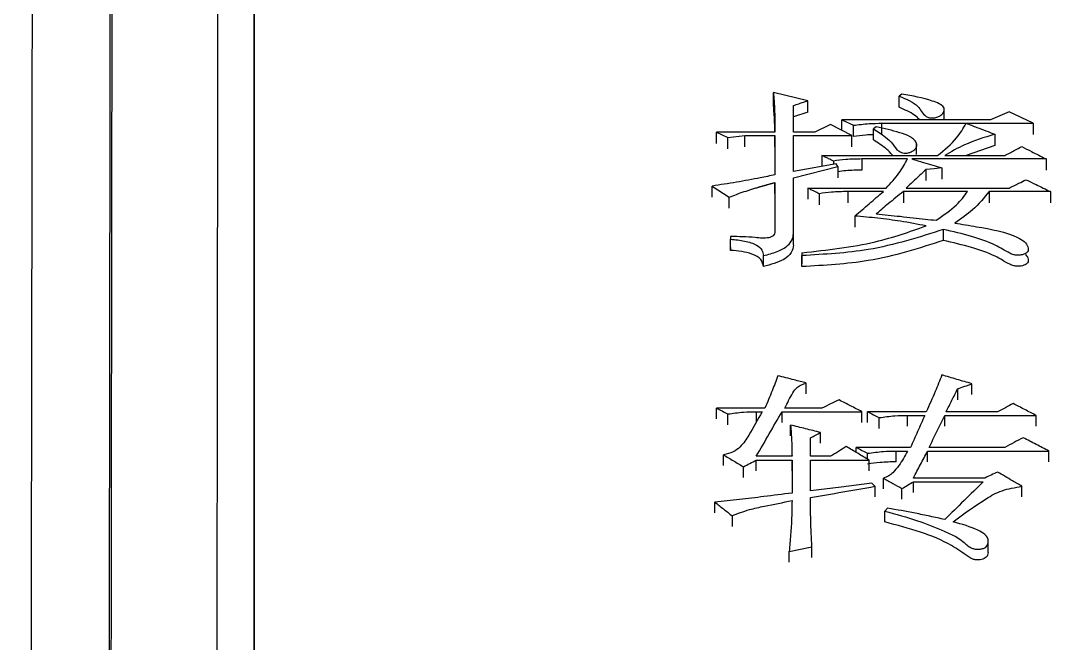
# Model space of a CAD drawing. Header units: millimetres. Extents: x 2085 to 4229, y 754 to 2271.
# Drawn here: x 2586.85 to 2594.65, y 2101.15 to 2105.87 of the extents above; entities that cross this region are included whole.
import ezdxf

# ---------------------------------------------------------------- set-up
doc = ezdxf.new("R2010")
doc.units = ezdxf.units.MM

msp = doc.modelspace()

# ---------------------------------------------------------------- linework, layer by layer
at = {"color": 7, "linetype": 'Continuous', "lineweight": 25}
for p, q in [((2592.8147, 2105.2636), (2592.555, 2105.3252)), ((2592.555, 2105.24), (2592.555, 2105.3252)), ((2593.5286, 2105.315), (2593.5069, 2105.2995)), ((2593.5069, 2105.2144), (2593.5069, 2105.2995)), ((2592.7065, 2105.0261), (2592.7065, 2105.2276)), ((2592.8147, 2105.1785), (2592.8147, 2105.2636)), ((2593.8497, 2105.1193), (2593.8497, 2105.2019)), ((2592.8147, 2105.1785), (2592.7065, 2105.1426)), ((2594.3399, 2105.1812), (2594.1993, 2105.1193)), ((2594.5238, 2105.0934), (2594.3399, 2105.1812)), ((2592.9877, 2105.0831), (2592.8687, 2105.0261)), ((2593.15, 2105.0001), (2592.9877, 2105.0831)), ((2593.0743, 2105.0388), (2593.0743, 2105.1193)), ((2593.0743, 2105.1193), (2593.1608, 2105.0779)), ((2594.1993, 2105.1193), (2593.0743, 2105.1193)), ((2593.1608, 2104.9931), (2593.1608, 2105.0779)), ((2593.3123, 2104.9672), (2593.3123, 2105.052)), ((2593.3772, 2105.0085), (2593.3772, 2105.0934)), ((2593.3772, 2105.0934), (2594.5238, 2105.0934)), ((2594.5238, 2105.0934), (2594.5238, 2105.0085)), ((2592.1224, 2105.0261), (2592.2089, 2104.9846)), ((2592.5659, 2105.0261), (2592.1224, 2105.0261)), ((2592.2089, 2104.9846), (2592.3387, 2105.0001)), ((2592.2089, 2104.8998), (2592.2089, 2104.9846)), ((2592.3387, 2105.0001), (2592.5659, 2105.0001)), ((2592.3387, 2104.9154), (2592.3387, 2105.0001)), ((2592.5659, 2105.0001), (2592.5659, 2104.7024)), ((2592.5659, 2104.9154), (2592.5659, 2105.0001)), ((2592.8687, 2105.0261), (2592.7065, 2105.0261)), ((2592.7065, 2105.0001), (2593.15, 2105.0001)), ((2592.7065, 2104.7287), (2592.7065, 2105.0001)), ((2593.15, 2104.9154), (2593.15, 2105.0001)), ((2594.2318, 2105.0105), (2594.2318, 2104.9257)), ((2593.639, 2104.856), (2593.639, 2104.9412)), ((2594.2317, 2104.9257), (2594.0141, 2104.8491)), ((2592.9228, 2104.8491), (2593.799, 2104.8491)), ((2592.9228, 2104.8491), (2592.9228, 2104.7671)), ((2593.5719, 2104.8229), (2593.2257, 2104.8229)), ((2593.2257, 2104.8229), (2593.2257, 2104.7384)), ((2594.6212, 2104.8229), (2593.6043, 2104.8229)), ((2593.8531, 2104.8491), (2594.3075, 2104.8491)), ((2594.6212, 2104.8229), (2594.6212, 2104.7384)), ((2593.031, 2104.7863), (2592.7065, 2104.7287)), ((2592.7065, 2104.6814), (2593.0418, 2104.7654)), ((2593.0094, 2104.8073), (2593.0094, 2104.7825)), ((2593.0418, 2104.7654), (2593.031, 2104.7863)), ((2593.0418, 2104.7654), (2593.0418, 2104.6809)), ((2593.7125, 2104.66), (2593.7125, 2104.7444)), ((2593.8315, 2104.7549), (2593.8315, 2104.6705)), ((2592.7065, 2104.2574), (2592.7065, 2104.6814)), ((2592.0899, 2104.6182), (2592.2197, 2104.5338)), ((2592.0899, 2104.534), (2592.0899, 2104.6182)), ((2592.5659, 2104.6445), (2592.5659, 2104.2841)), ((2592.5659, 2104.5603), (2592.5659, 2104.6445)), ((2592.8147, 2104.6024), (2593.4096, 2104.6024)), ((2592.8147, 2104.6024), (2592.8147, 2104.5182)), ((2593.388, 2104.576), (2593.1176, 2104.576)), ((2593.1176, 2104.576), (2593.1176, 2104.4918)), ((2594.0262, 2104.576), (2593.5394, 2104.576)), ((2593.5394, 2104.576), (2593.5394, 2104.4918)), ((2593.5611, 2104.6024), (2594.3399, 2104.6024)), ((2594.6536, 2104.576), (2594.1884, 2104.576)), ((2594.1884, 2104.576), (2594.1884, 2104.4918)), ((2594.6536, 2104.576), (2594.6536, 2104.4918)), ((2592.2197, 2104.4497), (2592.2197, 2104.5338)), ((2592.9012, 2104.5602), (2592.9012, 2104.476)), ((2593.1716, 2104.3906), (2593.1716, 2104.3067)), ((2593.8421, 2104.2895), (2593.8421, 2104.2056)), ((2592.2305, 2104.236), (2592.2305, 2104.2146)), ((2592.2305, 2104.236), (2592.2305, 2104.2146)), ((2592.2305, 2104.131), (2592.2305, 2104.2146)), ((2592.7065, 2104.1736), (2592.7065, 2104.2574)), ((2592.7714, 2104.1129), (2592.7714, 2104.0914)), ((2592.7714, 2104.1129), (2592.7714, 2104.0293)), ((2592.4793, 2104.0077), (2592.4793, 2104.0913)), ((2592.7714, 2104.0079), (2592.7714, 2104.0914)), ((2592.804, 2103.0441), (2592.804, 2103.1261)), ((2594.0587, 2103.0385), (2594.0587, 2103.1206)), ((2593.9505, 2103.0816), (2593.9505, 2102.9997)), ((2592.4902, 2102.9366), (2592.1224, 2102.9366)), ((2592.9229, 2102.9366), (2592.6416, 2102.9366)), ((2592.2089, 2102.8102), (2592.2089, 2102.8919)), ((2592.4252, 2102.9087), (2592.4252, 2102.827)), ((2592.4252, 2102.9087), (2592.4685, 2102.9087)), ((2592.62, 2102.9087), (2593.2257, 2102.9087)), ((2593.2257, 2102.8269), (2593.2257, 2102.9087)), ((2593.7125, 2102.9086), (2593.269, 2102.9087)), ((2593.3556, 2102.7822), (2593.3556, 2102.8639)), ((2593.5719, 2102.8807), (2593.7017, 2102.8807)), ((2593.5719, 2102.799), (2593.5719, 2102.8807)), ((2593.8531, 2102.8807), (2594.5455, 2102.8806)), ((2593.8531, 2102.799), (2593.8531, 2102.8807)), ((2594.2534, 2102.9086), (2593.864, 2102.9086)), ((2594.5455, 2102.799), (2594.5455, 2102.8806)), ((2592.6849, 2102.7262), (2592.6849, 2102.8078)), ((2592.8363, 2102.571), (2592.8363, 2102.7122)), ((2592.912, 2102.6701), (2592.912, 2102.7516)), ((2593.5935, 2102.6388), (2593.1825, 2102.6389)), ((2593.1825, 2102.6), (2593.1825, 2102.6389)), ((2594.3075, 2102.6388), (2593.7342, 2102.6388)), ((2592.1764, 2102.5012), (2592.1764, 2102.5824)), ((2592.6957, 2102.571), (2592.4253, 2102.571)), ((2592.9878, 2102.571), (2592.8363, 2102.571)), ((2593.269, 2102.5491), (2593.269, 2102.5937)), ((2593.4854, 2102.6106), (2593.5719, 2102.6106)), ((2593.4854, 2102.5293), (2593.4854, 2102.6106)), ((2593.7233, 2102.6106), (2594.6428, 2102.6106)), ((2593.7233, 2102.5293), (2593.7233, 2102.6106)), ((2594.6428, 2102.5293), (2594.6428, 2102.6106)), ((2592.3279, 2102.4106), (2592.3279, 2102.4917)), ((2592.4253, 2102.5427), (2592.6957, 2102.5427)), ((2592.4253, 2102.4616), (2592.4253, 2102.5427)), ((2592.6957, 2102.5427), (2592.6957, 2102.2926)), ((2592.6957, 2102.4616), (2592.6957, 2102.5427)), ((2592.8363, 2102.5427), (2593.2798, 2102.5427)), ((2592.8363, 2102.3097), (2592.8363, 2102.5427)), ((2593.2798, 2102.4616), (2593.2798, 2102.5427)), ((2593.3879, 2102.3252), (2593.388, 2102.4066)), ((2594.156, 2102.4065), (2593.6152, 2102.4065)), ((2593.3231, 2102.3439), (2593.3015, 2102.3667)), ((2593.3231, 2102.3439), (2593.3231, 2102.263)), ((2593.5286, 2102.246), (2593.5286, 2102.3268)), ((2593.6152, 2102.3781), (2594.1452, 2102.3781)), ((2594.4373, 2102.263), (2594.4374, 2102.3439)), ((2592.1116, 2102.1433), (2592.1116, 2102.224)), ((2593.4205, 2102.1782), (2593.3988, 2102.1553)), ((2592.2412, 2102.1211), (2592.2412, 2102.0405)), ((2594.1829, 2101.8437), (2594.1829, 2101.9245)), ((2592.6741, 2101.77), (2592.6741, 2101.8501)), ((2592.8471, 2101.8046), (2592.8471, 2101.8848))]:
    msp.add_line(p, q, dxfattribs=at)
at = {"color": 7, "linetype": 'Continuous', "lineweight": 25, "flags": 128}
for points in [[(2593.3339, 2105.0676), (2593.3231, 2105.0598), (2593.3123, 2105.052)], [(2592.1224, 2104.9413), (2592.1224, 2104.9625), (2592.1224, 2104.9837), (2592.1224, 2105.0261)], [(2593.8315, 2104.7549), (2593.772, 2104.7496), (2593.7125, 2104.7444)], [(2592.1224, 2102.8549), (2592.1224, 2102.8753), (2592.1224, 2102.896), (2592.1224, 2102.9366)], [(2592.62, 2102.827), (2592.62, 2102.8474), (2592.62, 2102.8681), (2592.62, 2102.9087)], [(2593.269, 2102.8269), (2593.269, 2102.8473), (2593.269, 2102.868), (2593.269, 2102.9087)], [(2593.3015, 2102.3667), (2593.0689, 2102.3382), (2592.8363, 2102.3097)], [(2593.6152, 2102.2971), (2593.6152, 2102.3173), (2593.6152, 2102.3378), (2593.6152, 2102.3781)], [(2593.3988, 2102.0747), (2593.3988, 2102.0945), (2593.3988, 2102.1148), (2593.3988, 2102.135), (2593.3988, 2102.1553)], [(2592.6741, 2101.8501), (2592.7606, 2101.8675), (2592.8471, 2101.8848)]]:
    msp.add_lwpolyline(points, dxfattribs=at)
at = {"color": 7, "linetype": 'Continuous', "lineweight": 25}
for points, knots in [([(2588.6191, 2115.6775), (2588.6191, 2115.5735), (2588.6192, 2115.0527), (2588.6192, 2113.6858), (2588.6193, 2111.5259), (2588.6193, 2108.9075), (2588.6194, 2106.445), (2588.6194, 2102.9372), (2588.6194, 2099.7942), (2588.6195, 2095.4791), (2588.6195, 2090.792), (2588.6196, 2085.6598), (2588.6196, 2080.2363), (2588.6197, 2075.6776), (2588.6197, 2069.7551), (2588.6198, 2064.8493), (2588.6199, 2058.1704), (2588.62, 2053.8776), (2588.62, 2050.8765)], [0, 0, 0, 0, 0.020124, 0.100733, 0.181328, 0.221587, 0.302184, 0.342442, 0.423039, 0.463298, 0.543894, 0.624491, 0.664749, 0.745346, 0.785604, 0.8662, 0.906458, 1, 1, 1, 1]), ([(2588.6196, 2084.5875), (2588.6196, 2085.7722), (2588.6195, 2088.0257), (2588.6195, 2092.066), (2588.6195, 2095.7736), (2588.6194, 2100.0082), (2588.6194, 2103.0822), (2588.6194, 2106.4944), (2588.6193, 2109.4718), (2588.6192, 2111.8152), (2588.6192, 2113.7557), (2588.6191, 2114.4894), (2588.6191, 2114.9862)], [0, 0, 0, 0, 0.072858, 0.13859, 0.270184, 0.335916, 0.467513, 0.533245, 0.664841, 0.796434, 0.862166, 1, 1, 1, 1]), ([(2586.9505, 2114.7295), (2586.9506, 2114.7578), (2586.9509, 2114.8462), (2586.9496, 2113.8599), (2586.9466, 2111.847), (2586.942, 2108.7843), (2586.9368, 2105.396), (2586.9317, 2102.0587), (2586.927, 2098.989), (2586.9215, 2095.3456), (2586.9149, 2091.0749), (2586.9077, 2086.4291), (2586.9, 2081.4823), (2586.8918, 2076.312), (2586.8828, 2070.6277), (2586.8729, 2064.4306), (2586.8622, 2057.7468), (2586.8546, 2053.0561), (2586.8508, 2050.662)], [0, 0, 0, 0, 0.039342, 0.122943, 0.206183, 0.289063, 0.371582, 0.416612, 0.465601, 0.518547, 0.575452, 0.636313, 0.690059, 0.746552, 0.805793, 0.867782, 0.932518, 1, 1, 1, 1]), ([(2587.4558, 2050.5265), (2587.4603, 2053.8258), (2587.4695, 2060.4242), (2587.4824, 2069.8543), (2587.4944, 2078.7349), (2587.5054, 2086.8926), (2587.5151, 2094.1929), (2587.5234, 2100.5107), (2587.5301, 2105.7328), (2587.5352, 2109.7893), (2587.5384, 2112.5373), (2587.5398, 2113.9834), (2587.5394, 2113.9601), (2587.5393, 2113.9514)], [0, 0, 0, 0, 0.094309, 0.188619, 0.282928, 0.377238, 0.471547, 0.565857, 0.660166, 0.754475, 0.848785, 0.943094, 1, 1, 1, 1]), ([(2587.4697, 2050.4778), (2587.473, 2052.8635), (2587.4795, 2057.5701), (2587.4888, 2064.3193), (2587.4975, 2070.6619), (2587.5055, 2076.557), (2587.5128, 2081.9877), (2587.5205, 2087.7206), (2587.5282, 2093.4893), (2587.5354, 2098.9696), (2587.5412, 2103.4367), (2587.5457, 2106.9598), (2587.5489, 2109.6218), (2587.5512, 2111.5247), (2587.5525, 2112.7434), (2587.5531, 2113.4604), (2587.5529, 2113.4913), (2587.5528, 2113.506)], [0, 0, 0, 0, 0.06854, 0.13522, 0.200041, 0.263001, 0.324101, 0.38334, 0.468684, 0.549845, 0.626823, 0.699617, 0.768227, 0.832652, 0.892892, 0.948946, 1, 1, 1, 1]), ([(2588.3509, 2112.7522), (2588.351, 2112.7642), (2588.3513, 2112.8765), (2588.351, 2112.5238), (2588.3506, 2111.9539), (2588.35, 2111.4072), (2588.3493, 2110.733), (2588.3483, 2109.9249), (2588.3472, 2108.985), (2588.3459, 2107.9134), (2588.3438, 2106.2039), (2588.3405, 2103.5177), (2588.3353, 2099.3679), (2588.3286, 2094.1516), (2588.3212, 2088.5447), (2588.3136, 2082.8675), (2588.3062, 2077.4004), (2588.298, 2071.3875), (2588.2889, 2064.8399), (2588.2792, 2057.7971), (2588.2724, 2052.8548), (2588.2689, 2050.3407)], [0, 0, 0, 0, 0.008365, 0.077995, 0.107986, 0.138061, 0.168221, 0.198465, 0.228793, 0.259205, 0.289702, 0.358895, 0.433683, 0.514064, 0.600037, 0.66048, 0.723411, 0.788828, 0.856732, 0.927123, 1, 1, 1, 1]), ([(2592.555, 2105.3252), (2592.5552, 2105.3233), (2592.5555, 2105.3195), (2592.556, 2105.3138), (2592.5564, 2105.3081), (2592.5568, 2105.3034), (2592.5572, 2105.2986), (2592.5575, 2105.2948), (2592.5578, 2105.2901), (2592.5582, 2105.2853), (2592.5586, 2105.2796), (2592.559, 2105.2749), (2592.5593, 2105.2701), (2592.5596, 2105.2663), (2592.5599, 2105.2615), (2592.5602, 2105.2577), (2592.5605, 2105.253), (2592.5608, 2105.2482), (2592.5612, 2105.2425), (2592.5615, 2105.2377), (2592.5618, 2105.233), (2592.562, 2105.2291), (2592.5623, 2105.2244), (2592.5625, 2105.2196), (2592.5628, 2105.2148), (2592.563, 2105.2101), (2592.5632, 2105.2053), (2592.5634, 2105.2005), (2592.5636, 2105.1957), (2592.5638, 2105.1919), (2592.5639, 2105.1872), (2592.5641, 2105.1824), (2592.5642, 2105.1776), (2592.5644, 2105.1728), (2592.5645, 2105.168), (2592.5647, 2105.1633), (2592.5648, 2105.1585), (2592.5649, 2105.1546), (2592.565, 2105.1499), (2592.5651, 2105.1451), (2592.5652, 2105.1403), (2592.5652, 2105.1355), (2592.5653, 2105.1307), (2592.5654, 2105.1259), (2592.5655, 2105.1211), (2592.5655, 2105.1164), (2592.5656, 2105.1116), (2592.5656, 2105.1068), (2592.5656, 2105.1029), (2592.5657, 2105.0981), (2592.5657, 2105.0933), (2592.5657, 2105.0886), (2592.5658, 2105.0838), (2592.5658, 2105.079), (2592.5658, 2105.0742), (2592.5658, 2105.0694), (2592.5658, 2105.0655), (2592.5658, 2105.0607), (2592.5658, 2105.0559), (2592.5659, 2105.0511), (2592.5659, 2105.0463), (2592.5659, 2105.0415), (2592.5659, 2105.0367), (2592.5659, 2105.0316), (2592.5659, 2105.0283), (2592.5659, 2105.0261)], [0, 0, 0, 0, 0.019168, 0.038335, 0.057502, 0.07667, 0.086254, 0.105421, 0.115005, 0.134172, 0.15334, 0.172507, 0.182091, 0.201259, 0.210842, 0.23001, 0.239594, 0.258761, 0.277929, 0.297096, 0.30668, 0.325847, 0.335431, 0.354599, 0.373766, 0.38335, 0.402517, 0.421685, 0.431268, 0.450436, 0.46002, 0.479187, 0.498355, 0.507938, 0.527106, 0.546273, 0.555857, 0.575025, 0.584608, 0.603776, 0.622943, 0.632527, 0.651695, 0.670862, 0.680446, 0.699613, 0.718781, 0.728365, 0.747532, 0.757116, 0.776283, 0.795451, 0.805034, 0.824202, 0.843369, 0.852953, 0.872121, 0.881704, 0.900872, 0.920039, 0.929623, 0.948791, 0.967958, 0.977542, 1, 1, 1, 1]), ([(2593.5069, 2105.2995), (2593.5628, 2105.2765), (2593.6616, 2105.2358), (2593.68, 2105.1636), (2593.7239, 2105.1393), (2593.7375, 2105.1348), (2593.7533, 2105.1332), (2593.7752, 2105.1346), (2593.8007, 2105.1408), (2593.8308, 2105.1569), (2593.8517, 2105.1823), (2593.85, 2105.216), (2593.8111, 2105.2432), (2593.708, 2105.2813), (2593.6081, 2105.3001), (2593.5286, 2105.315)], [0, 0, 0, 0, 0.207477, 0.366822, 0.383118, 0.39879, 0.41441, 0.430881, 0.46509, 0.497024, 0.558703, 0.619218, 0.681584, 0.746434, 1, 1, 1, 1]), ([(2592.5655, 2105.0261), (2592.5655, 2105.0285), (2592.5654, 2105.0617), (2592.563, 2105.1331), (2592.5579, 2105.2018), (2592.555, 2105.24)], [0, 0, 0, 0, 0.03409, 0.462178, 1, 1, 1, 1]), ([(2592.7065, 2105.2276), (2592.7206, 2105.2323), (2592.7456, 2105.2407), (2592.7817, 2105.2527), (2592.8037, 2105.26), (2592.8147, 2105.2636)], [0, 0, 0, 0, 0.39045, 0.695224, 1, 1, 1, 1]), ([(2593.665, 2105.1185), (2593.6522, 2105.1311), (2593.6136, 2105.1689), (2593.5496, 2105.1962), (2593.5069, 2105.2144)], [0, 0, 0, 0, 0.3323126, 1, 1, 1, 1]), ([(2593.1608, 2105.0779), (2593.2006, 2105.0831), (2593.2717, 2105.0923), (2593.3449, 2105.0931), (2593.3772, 2105.0934)], [0, 0, 0, 0, 0.558836, 1, 1, 1, 1]), ([(2593.3123, 2105.052), (2593.3442, 2105.0313), (2593.4002, 2104.9949), (2593.464, 2104.9373), (2593.4835, 2104.8914), (2593.5238, 2104.8727), (2593.5424, 2104.8679), (2593.5609, 2104.8669), (2593.5799, 2104.8698), (2593.6035, 2104.8783), (2593.6275, 2104.8936), (2593.6425, 2104.9162), (2593.6411, 2104.9413), (2593.6252, 2104.9677), (2593.5842, 2104.9976), (2593.4848, 2105.0329), (2593.3942, 2105.0537), (2593.3339, 2105.0676)], [0, 0, 0, 0, 0.148754, 0.260728, 0.372296, 0.394322, 0.416456, 0.432197, 0.447933, 0.473769, 0.515229, 0.556405, 0.603707, 0.651901, 0.70837, 0.805731, 1, 1, 1, 1]), ([(2593.799, 2104.8491), (2593.8512, 2104.8924), (2593.9437, 2104.9692), (2593.9935, 2105.0557), (2594.0152, 2105.0934)], [0, 0, 0, 0, 0.564258, 1, 1, 1, 1]), ([(2594.0153, 2105.0935), (2594.0426, 2105.083), (2594.0923, 2105.064), (2594.1644, 2105.0363), (2594.2093, 2105.0191), (2594.2317, 2105.0105)], [0, 0, 0, 0, 0.377948, 0.688974, 1, 1, 1, 1]), ([(2593.3077, 2105.006), (2593.29, 2105.0056), (2593.2401, 2105.0044), (2593.1919, 2104.9975), (2593.1608, 2104.993)], [0, 0, 0, 0, 0.356584, 1, 1, 1, 1]), ([(2593.4604, 2104.8491), (2593.4588, 2104.851), (2593.4447, 2104.8676), (2593.4024, 2104.9097), (2593.3476, 2104.9447), (2593.3123, 2104.9672)], [0, 0, 0, 0, 0.043567, 0.383967, 1, 1, 1, 1]), ([(2594.2317, 2105.0105), (2594.1523, 2104.9858), (2594.0109, 2104.942), (2593.9011, 2104.8774), (2593.8531, 2104.8491)], [0, 0, 0, 0, 0.562196, 1, 1, 1, 1]), ([(2594.3075, 2104.8491), (2594.3195, 2104.8553), (2594.3435, 2104.8679), (2594.3868, 2104.8905), (2594.418, 2104.9068), (2594.4373, 2104.9169)], [0, 0, 0, 0, 0.277776, 0.555554, 1, 1, 1, 1]), ([(2594.4373, 2104.9169), (2594.4616, 2104.9045), (2594.5044, 2104.8826), (2594.5657, 2104.8513), (2594.6027, 2104.8324), (2594.6212, 2104.8229)], [0, 0, 0, 0, 0.396526, 0.698263, 1, 1, 1, 1]), ([(2593.0094, 2104.8073), (2592.997, 2104.8132), (2592.9764, 2104.8232), (2592.9476, 2104.8371), (2592.9311, 2104.8451), (2592.9228, 2104.8491)], [0, 0, 0, 0, 0.428361, 0.714181, 1, 1, 1, 1]), ([(2593.2257, 2104.8229), (2593.1846, 2104.8223), (2593.1114, 2104.8212), (2593.0405, 2104.8115), (2593.0094, 2104.8073)], [0, 0, 0, 0, 0.5610721, 1, 1, 1, 1]), ([(2593.4096, 2104.6024), (2593.4266, 2104.6209), (2593.4605, 2104.6578), (2593.5198, 2104.7305), (2593.5514, 2104.7865), (2593.5719, 2104.8229)], [0, 0, 0, 0, 0.2594794, 0.5190273, 1, 1, 1, 1]), ([(2593.6043, 2104.8229), (2593.6337, 2104.8141), (2593.6862, 2104.7984), (2593.762, 2104.7757), (2593.8083, 2104.7618), (2593.8315, 2104.7549)], [0, 0, 0, 0, 0.387874, 0.693937, 1, 1, 1, 1]), ([(2593.2257, 2104.7384), (2593.1846, 2104.7379), (2593.1224, 2104.7372), (2593.0622, 2104.7293), (2593.0418, 2104.7266)], [0, 0, 0, 0, 0.66153, 1, 1, 1, 1]), ([(2593.7125, 2104.7444), (2593.6958, 2104.7287), (2593.6622, 2104.6973), (2593.6117, 2104.6499), (2593.5779, 2104.6182), (2593.5611, 2104.6024)], [0, 0, 0, 0, 0.331513, 0.665756, 1, 1, 1, 1]), ([(2592.5659, 2104.7024), (2592.5292, 2104.695), (2592.4326, 2104.6756), (2592.275, 2104.6457), (2592.1516, 2104.6274), (2592.0899, 2104.6182)], [0, 0, 0, 0, 0.234581, 0.616855, 1, 1, 1, 1]), ([(2594.3399, 2104.6024), (2594.3524, 2104.6084), (2594.3773, 2104.6206), (2594.4206, 2104.6417), (2594.4514, 2104.6567), (2594.4697, 2104.6656)], [0, 0, 0, 0, 0.2884326, 0.5768652, 1, 1, 1, 1]), ([(2594.4697, 2104.6656), (2594.4947, 2104.6534), (2594.5378, 2104.6324), (2594.5991, 2104.6026), (2594.6354, 2104.5848), (2594.6536, 2104.576)], [0, 0, 0, 0, 0.407195, 0.703597, 1, 1, 1, 1]), ([(2592.2197, 2104.5338), (2592.257, 2104.5481), (2592.3128, 2104.5697), (2592.3821, 2104.5914), (2592.4169, 2104.602), (2592.4331, 2104.6068), (2592.4419, 2104.6094), (2592.4469, 2104.6108), (2592.4532, 2104.6127), (2592.4582, 2104.6141), (2592.4645, 2104.6159), (2592.4696, 2104.6174), (2592.4746, 2104.6188), (2592.4796, 2104.6203), (2592.4847, 2104.6217), (2592.491, 2104.6235), (2592.4961, 2104.625), (2592.5024, 2104.6268), (2592.5074, 2104.6282), (2592.5138, 2104.63), (2592.5188, 2104.6314), (2592.5252, 2104.6332), (2592.5302, 2104.6346), (2592.5366, 2104.6364), (2592.5416, 2104.6378), (2592.548, 2104.6395), (2592.553, 2104.641), (2592.5594, 2104.6427), (2592.5633, 2104.6438), (2592.5659, 2104.6445)], [0, 0, 0, 0, 0.340494, 0.510588, 0.595628, 0.638147, 0.648777, 0.670037, 0.680666, 0.701926, 0.712556, 0.733815, 0.744445, 0.755075, 0.776334, 0.786964, 0.808224, 0.818854, 0.840113, 0.850743, 0.872003, 0.882632, 0.903892, 0.914522, 0.935781, 0.946411, 0.967671, 0.9783, 1, 1, 1, 1]), ([(2592.9012, 2104.5602), (2592.8889, 2104.5662), (2592.8682, 2104.5763), (2592.8394, 2104.5903), (2592.8229, 2104.5984), (2592.8147, 2104.6024)], [0, 0, 0, 0, 0.428361, 0.714181, 1, 1, 1, 1]), ([(2593.1176, 2104.576), (2593.0765, 2104.5754), (2593.0032, 2104.5742), (2592.9323, 2104.5645), (2592.9012, 2104.5602)], [0, 0, 0, 0, 0.561072, 1, 1, 1, 1]), ([(2593.1716, 2104.3906), (2593.208, 2104.4218), (2593.2622, 2104.4684), (2593.3343, 2104.5301), (2593.3701, 2104.5607), (2593.388, 2104.576)], [0, 0, 0, 0, 0.503826, 0.751913, 1, 1, 1, 1]), ([(2593.5394, 2104.576), (2593.5202, 2104.5608), (2593.4817, 2104.5303), (2593.4126, 2104.4741), (2593.3641, 2104.4325), (2593.3339, 2104.4065)], [0, 0, 0, 0, 0.273449, 0.546904, 1, 1, 1, 1]), ([(2593.7883, 2104.3587), (2593.8435, 2104.3963), (2593.9416, 2104.4632), (2594.0005, 2104.5417), (2594.0262, 2104.576)], [0, 0, 0, 0, 0.563785, 1, 1, 1, 1]), ([(2594.1884, 2104.576), (2594.1508, 2104.5284), (2594.0833, 2104.4429), (2593.9763, 2104.3698), (2593.9288, 2104.3374)], [0, 0, 0, 0, 0.556253, 1, 1, 1, 1]), ([(2593.7124, 2104.3161), (2593.6477, 2104.3285), (2593.5275, 2104.3515), (2593.3462, 2104.3753), (2593.2299, 2104.3855), (2593.1716, 2104.3906)], [0, 0, 0, 0, 0.368096, 0.683267, 1, 1, 1, 1]), ([(2593.3339, 2104.4065), (2593.3943, 2104.4008), (2593.488, 2104.3918), (2593.6114, 2104.3783), (2593.7025, 2104.3682), (2593.7604, 2104.3618), (2593.7883, 2104.3587)], [0, 0, 0, 0, 0.397437, 0.617017, 0.815711, 1, 1, 1, 1]), ([(2592.5659, 2104.2841), (2592.5655, 2104.2716), (2592.5651, 2104.2542), (2592.5459, 2104.2336), (2592.4976, 2104.2188), (2592.3873, 2104.2325), (2592.2919, 2104.2347), (2592.2305, 2104.236)], [0, 0, 0, 0, 0.1639717, 0.2288935, 0.2960625, 0.5477733, 1, 1, 1, 1]), ([(2592.7714, 2104.1129), (2592.9618, 2104.1338), (2593.2989, 2104.1707), (2593.587, 2104.272), (2593.7124, 2104.3161)], [0, 0, 0, 0, 0.564773, 1, 1, 1, 1]), ([(2593.8422, 2104.2895), (2593.6577, 2104.2299), (2593.3251, 2104.1223), (2592.942, 2104.1009), (2592.7714, 2104.0914)], [0, 0, 0, 0, 0.554855, 1, 1, 1, 1]), ([(2593.9288, 2104.3374), (2593.9834, 2104.3285), (2594.1482, 2104.3018), (2594.3435, 2104.2656), (2594.4599, 2104.1985), (2594.4826, 2104.1645), (2594.4878, 2104.1378), (2594.4829, 2104.1209), (2594.4709, 2104.109), (2594.4533, 2104.1007), (2594.4304, 2104.095), (2594.4034, 2104.0931), (2594.3729, 2104.0973), (2594.3149, 2104.1229), (2594.2277, 2104.1806), (2594.0531, 2104.2408), (2593.9145, 2104.2728), (2593.8422, 2104.2895)], [0, 0, 0, 0, 0.113866, 0.34337, 0.39359, 0.444116, 0.471653, 0.490478, 0.50521, 0.519932, 0.535866, 0.554481, 0.573032, 0.596509, 0.70042, 0.843829, 1, 1, 1, 1]), ([(2592.2305, 2104.2146), (2592.2665, 2104.2115), (2592.3374, 2104.2052), (2592.4257, 2104.1775), (2592.4736, 2104.1347), (2592.4774, 2104.1057), (2592.4793, 2104.0913)], [0, 0, 0, 0, 0.2926241, 0.5766901, 0.7904269, 1, 1, 1, 1]), ([(2592.4793, 2104.0913), (2592.5155, 2104.1002), (2592.5865, 2104.1177), (2592.662, 2104.1611), (2592.7016, 2104.21), (2592.7049, 2104.2416), (2592.7065, 2104.2574)], [0, 0, 0, 0, 0.291064, 0.572494, 0.787521, 1, 1, 1, 1]), ([(2593.8422, 2104.2057), (2593.6577, 2104.1461), (2593.3251, 2104.0387), (2592.942, 2104.0173), (2592.7714, 2104.0078)], [0, 0, 0, 0, 0.554801, 1, 1, 1, 1]), ([(2594.4658, 2104.0984), (2594.4724, 2104.0906), (2594.4847, 2104.0758), (2594.4876, 2104.0541), (2594.4829, 2104.0373), (2594.4709, 2104.0254), (2594.4533, 2104.0171), (2594.4305, 2104.0114), (2594.4035, 2104.0095), (2594.373, 2104.0137), (2594.3149, 2104.0393), (2594.2278, 2104.0969), (2594.0532, 2104.157), (2593.9145, 2104.1889), (2593.8422, 2104.2056)], [0, 0, 0, 0, 0.052966, 0.099864, 0.131895, 0.156969, 0.182027, 0.209154, 0.240887, 0.272554, 0.312547, 0.48946, 0.733777, 1, 1, 1, 1]), ([(2592.2305, 2104.1522), (2592.2305, 2104.1483), (2592.2305, 2104.1411), (2592.2305, 2104.134), (2592.2305, 2104.1309)], [0, 0, 0, 0, 0.56, 1, 1, 1, 1]), ([(2592.4793, 2104.0077), (2592.4762, 2104.0261), (2592.4698, 2104.0636), (2592.3787, 2104.1167), (2592.2874, 2104.1254), (2592.2305, 2104.1309)], [0, 0, 0, 0, 0.267361, 0.543633, 1, 1, 1, 1]), ([(2592.7065, 2104.1736), (2592.7037, 2104.1536), (2592.698, 2104.1131), (2592.6251, 2104.047), (2592.5352, 2104.0228), (2592.4793, 2104.0077)], [0, 0, 0, 0, 0.270977, 0.547553, 1, 1, 1, 1]), ([(2592.5875, 2103.1817), (2592.5741, 2103.1436), (2592.5529, 2103.0836), (2592.5187, 2103.0021), (2592.4997, 2102.9584), (2592.4902, 2102.9366)], [0, 0, 0, 0, 0.465077, 0.732516, 1, 1, 1, 1]), ([(2592.8039, 2103.1261), (2592.7732, 2103.134), (2592.7218, 2103.1472), (2592.6497, 2103.1657), (2592.6082, 2103.1763), (2592.5875, 2103.1817)], [0, 0, 0, 0, 0.425233, 0.712616, 1, 1, 1, 1]), ([(2593.8315, 2103.1872), (2593.8152, 2103.1451), (2593.789, 2103.0776), (2593.7476, 2102.9849), (2593.7242, 2102.9341), (2593.7125, 2102.9086)], [0, 0, 0, 0, 0.452168, 0.726066, 1, 1, 1, 1]), ([(2594.0587, 2103.1206), (2594.0208, 2103.1317), (2593.9451, 2103.1539), (2593.8694, 2103.1761), (2593.8315, 2103.1872)], [0, 0, 0, 0, 0.499999, 1, 1, 1, 1]), ([(2592.6416, 2102.9366), (2592.6604, 2102.9749), (2592.6865, 2103.0284), (2592.7315, 2103.0984), (2592.7796, 2103.1168), (2592.8039, 2103.1261)], [0, 0, 0, 0, 0.554938, 0.774738, 1, 1, 1, 1]), ([(2593.9505, 2103.0816), (2593.9685, 2103.0881), (2594.0046, 2103.1011), (2594.0406, 2103.1141), (2594.0587, 2103.1206)], [0, 0, 0, 0, 0.499998, 1, 1, 1, 1]), ([(2593.864, 2102.9086), (2593.8784, 2102.9375), (2593.9072, 2102.9953), (2593.9361, 2103.0529), (2593.9505, 2103.0816)], [0, 0, 0, 0, 0.499999, 1, 1, 1, 1]), ([(2592.1224, 2102.9366), (2592.1368, 2102.9292), (2592.1656, 2102.9143), (2592.1945, 2102.8993), (2592.2089, 2102.8919)], [0, 0, 0, 0, 0.5, 1, 1, 1, 1]), ([(2593.0527, 2102.9981), (2593.031, 2102.9878), (2592.9878, 2102.9674), (2592.9445, 2102.9469), (2592.9229, 2102.9366)], [0, 0, 0, 0, 0.499998, 1, 1, 1, 1]), ([(2593.2257, 2102.9087), (2593.1969, 2102.9236), (2593.1392, 2102.9534), (2593.0815, 2102.9832), (2593.0527, 2102.9981)], [0, 0, 0, 0, 0.5, 1, 1, 1, 1]), ([(2594.3724, 2102.9701), (2594.3525, 2102.9599), (2594.3129, 2102.9394), (2594.2732, 2102.9189), (2594.2534, 2102.9086)], [0, 0, 0, 0, 0.499999, 1, 1, 1, 1]), ([(2594.5455, 2102.8806), (2594.5166, 2102.8956), (2594.4589, 2102.9254), (2594.4012, 2102.9552), (2594.3724, 2102.9701)], [0, 0, 0, 0, 0.5, 1, 1, 1, 1]), ([(2592.4685, 2102.9087), (2592.4366, 2102.8492), (2592.3879, 2102.7586), (2592.3198, 2102.6554), (2592.254, 2102.601), (2592.2025, 2102.5886), (2592.1765, 2102.5824)], [0, 0, 0, 0, 0.493619, 0.752072, 0.87418, 1, 1, 1, 1]), ([(2592.2089, 2102.8919), (2592.2487, 2102.8974), (2592.3198, 2102.9074), (2592.393, 2102.9083), (2592.4252, 2102.9087)], [0, 0, 0, 0, 0.558835, 1, 1, 1, 1]), ([(2592.4253, 2102.571), (2592.4577, 2102.6275), (2592.5226, 2102.7405), (2592.5875, 2102.8526), (2592.62, 2102.9087)], [0, 0, 0, 0, 0.5, 1, 1, 1, 1]), ([(2593.269, 2102.9087), (2593.2834, 2102.9012), (2593.3123, 2102.8863), (2593.3411, 2102.8713), (2593.3556, 2102.8639)], [0, 0, 0, 0, 0.5, 1, 1, 1, 1]), ([(2593.3556, 2102.8639), (2593.3953, 2102.8694), (2593.4665, 2102.8794), (2593.5396, 2102.8803), (2593.5719, 2102.8807)], [0, 0, 0, 0, 0.558835, 1, 1, 1, 1]), ([(2593.7017, 2102.8807), (2593.6837, 2102.8405), (2593.6476, 2102.7601), (2593.6116, 2102.6793), (2593.5935, 2102.6388)], [0, 0, 0, 0, 0.5, 1, 1, 1, 1]), ([(2593.7342, 2102.6388), (2593.754, 2102.6793), (2593.7937, 2102.7601), (2593.8333, 2102.8405), (2593.8531, 2102.8807)], [0, 0, 0, 0, 0.5, 1, 1, 1, 1]), ([(2592.6849, 2102.8078), (2592.6865, 2102.7877), (2592.6896, 2102.7477), (2592.6941, 2102.6689), (2592.695, 2102.6099), (2592.6957, 2102.571)], [0, 0, 0, 0, 0.254777, 0.50956, 1, 1, 1, 1]), ([(2592.912, 2102.7516), (2592.8742, 2102.7609), (2592.7985, 2102.7797), (2592.7227, 2102.7984), (2592.6849, 2102.8078)], [0, 0, 0, 0, 0.499999, 1, 1, 1, 1]), ([(2592.8363, 2102.7122), (2592.8489, 2102.7187), (2592.8742, 2102.7319), (2592.8994, 2102.745), (2592.912, 2102.7516)], [0, 0, 0, 0, 0.500001, 1, 1, 1, 1]), ([(2594.4481, 2102.7121), (2594.4247, 2102.6999), (2594.3778, 2102.6755), (2594.3309, 2102.6511), (2594.3075, 2102.6388)], [0, 0, 0, 0, 0.499999, 1, 1, 1, 1]), ([(2594.6428, 2102.6106), (2594.6104, 2102.6275), (2594.5455, 2102.6614), (2594.4806, 2102.6952), (2594.4481, 2102.7121)], [0, 0, 0, 0, 0.5, 1, 1, 1, 1]), ([(2593.1068, 2102.6445), (2593.0869, 2102.6323), (2593.0473, 2102.6078), (2593.0076, 2102.5833), (2592.9878, 2102.571)], [0, 0, 0, 0, 0.499998, 1, 1, 1, 1]), ([(2593.2798, 2102.5427), (2593.251, 2102.5597), (2593.1933, 2102.5937), (2593.1356, 2102.6276), (2593.1068, 2102.6445)], [0, 0, 0, 0, 0.5, 1, 1, 1, 1]), ([(2593.1825, 2102.6389), (2593.1969, 2102.6313), (2593.2257, 2102.6163), (2593.2546, 2102.6012), (2593.269, 2102.5937)], [0, 0, 0, 0, 0.4999996, 1, 1, 1, 1]), ([(2592.1764, 2102.5824), (2592.2017, 2102.5673), (2592.2522, 2102.5371), (2592.3027, 2102.5069), (2592.3279, 2102.4917)], [0, 0, 0, 0, 0.4999996, 1, 1, 1, 1]), ([(2593.269, 2102.5937), (2593.3088, 2102.5993), (2593.3799, 2102.6093), (2593.4531, 2102.6102), (2593.4854, 2102.6106)], [0, 0, 0, 0, 0.558835, 1, 1, 1, 1]), ([(2593.5719, 2102.6106), (2593.5517, 2102.5736), (2593.5209, 2102.5172), (2593.469, 2102.4558), (2593.4323, 2102.4212), (2593.4029, 2102.4115), (2593.388, 2102.4066)], [0, 0, 0, 0, 0.494008, 0.754052, 0.875824, 1, 1, 1, 1]), ([(2593.6152, 2102.4065), (2593.6332, 2102.4406), (2593.6693, 2102.5088), (2593.7053, 2102.5767), (2593.7233, 2102.6106)], [0, 0, 0, 0, 0.5000003, 1, 1, 1, 1]), ([(2592.3279, 2102.4917), (2592.3441, 2102.5002), (2592.3766, 2102.5173), (2592.409, 2102.5342), (2592.4253, 2102.5427)], [0, 0, 0, 0, 0.500002, 1, 1, 1, 1]), ([(2593.4854, 2102.5289), (2593.4443, 2102.5283), (2593.371, 2102.5271), (2593.3001, 2102.5166), (2593.269, 2102.512)], [0, 0, 0, 0, 0.5610853, 1, 1, 1, 1]), ([(2593.388, 2102.4066), (2593.4, 2102.3997), (2593.4241, 2102.3861), (2593.471, 2102.3595), (2593.5059, 2102.3397), (2593.5286, 2102.3268)], [0, 0, 0, 0, 0.257094, 0.514188, 1, 1, 1, 1]), ([(2594.2534, 2102.452), (2594.2372, 2102.4444), (2594.2047, 2102.4293), (2594.1723, 2102.4141), (2594.156, 2102.4065)], [0, 0, 0, 0, 0.499999, 1, 1, 1, 1]), ([(2594.4373, 2102.3439), (2594.4136, 2102.3578), (2594.3712, 2102.3828), (2594.3099, 2102.4188), (2594.2722, 2102.4409), (2594.2534, 2102.452)], [0, 0, 0, 0, 0.386049, 0.693024, 1, 1, 1, 1]), ([(2592.8363, 2102.2583), (2592.9175, 2102.2726), (2593.0797, 2102.3012), (2593.242, 2102.3297), (2593.3231, 2102.3439)], [0, 0, 0, 0, 0.5, 1, 1, 1, 1]), ([(2593.5286, 2102.3268), (2593.5431, 2102.3354), (2593.5719, 2102.3525), (2593.6007, 2102.3695), (2593.6152, 2102.3781)], [0, 0, 0, 0, 0.500001, 1, 1, 1, 1]), ([(2594.1452, 2102.3781), (2594.0965, 2102.3306), (2593.9992, 2102.2356), (2593.9018, 2102.14), (2593.8532, 2102.0922)], [0, 0, 0, 0, 0.5, 1, 1, 1, 1]), ([(2593.9181, 2102.075), (2593.9981, 2102.135), (2594.1101, 2102.2191), (2594.2824, 2102.3175), (2594.3853, 2102.335), (2594.4373, 2102.3439)], [0, 0, 0, 0, 0.553442, 0.773992, 1, 1, 1, 1]), ([(2592.6957, 2102.2926), (2592.6246, 2102.2835), (2592.4921, 2102.2665), (2592.2972, 2102.2441), (2592.1734, 2102.2307), (2592.1116, 2102.224)], [0, 0, 0, 0, 0.366425, 0.683185, 1, 1, 1, 1]), ([(2592.2412, 2102.1211), (2592.284, 2102.1376), (2592.3611, 2102.1674), (2592.5177, 2102.2002), (2592.6261, 2102.2217), (2592.6957, 2102.2355)], [0, 0, 0, 0, 0.308167, 0.555958, 1, 1, 1, 1]), ([(2592.6957, 2102.2355), (2592.6952, 2102.1923), (2592.6943, 2102.1068), (2592.6859, 2101.9783), (2592.678, 2101.8929), (2592.6741, 2101.8501)], [0, 0, 0, 0, 0.337206, 0.668546, 1, 1, 1, 1]), ([(2592.8471, 2101.8848), (2592.8432, 2101.9531), (2592.8391, 2102.0232), (2592.8376, 2102.0947), (2592.8375, 2102.1), (2592.8374, 2102.1053), (2592.8373, 2102.1106), (2592.8372, 2102.1159), (2592.8371, 2102.1212), (2592.837, 2102.1264), (2592.837, 2102.1317), (2592.8369, 2102.1388), (2592.8368, 2102.1458), (2592.8367, 2102.1529), (2592.8367, 2102.1581), (2592.8367, 2102.1634), (2592.8366, 2102.1687), (2592.8366, 2102.174), (2592.8366, 2102.1793), (2592.8365, 2102.1845), (2592.8365, 2102.1916), (2592.8365, 2102.1986), (2592.8364, 2102.2056), (2592.8364, 2102.2109), (2592.8364, 2102.2162), (2592.8364, 2102.2215), (2592.8364, 2102.2267), (2592.8364, 2102.232), (2592.8364, 2102.2373), (2592.8363, 2102.2425), (2592.8363, 2102.2496), (2592.8363, 2102.2548), (2592.8363, 2102.2583)], [0, 0, 0, 0, 0.54643, 0.560604, 0.574777, 0.588951, 0.603124, 0.617298, 0.631471, 0.645645, 0.659818, 0.673992, 0.702338, 0.716512, 0.730685, 0.744859, 0.759032, 0.773206, 0.787379, 0.801553, 0.815726, 0.844073, 0.858247, 0.87242, 0.886594, 0.900767, 0.914941, 0.929114, 0.943288, 0.957461, 0.971635, 1, 1, 1, 1]), ([(2592.1116, 2102.224), (2592.1332, 2102.2069), (2592.1764, 2102.1726), (2592.2196, 2102.1383), (2592.2412, 2102.1211)], [0, 0, 0, 0, 0.5, 1, 1, 1, 1]), ([(2593.8532, 2102.0922), (2593.8159, 2102.1004), (2593.7414, 2102.1167), (2593.598, 2102.1468), (2593.4902, 2102.1659), (2593.4205, 2102.1782)], [0, 0, 0, 0, 0.260983, 0.521979, 1, 1, 1, 1]), ([(2593.3988, 2102.1553), (2593.4829, 2102.1327), (2593.6409, 2102.0902), (2593.8223, 2102.017), (2593.9429, 2101.9623), (2593.996, 2101.9217), (2594.0267, 2101.8938), (2594.056, 2101.875), (2594.0884, 2101.8672), (2594.1152, 2101.8666), (2594.1406, 2101.8711), (2594.1604, 2101.8804), (2594.1755, 2101.8954), (2594.1847, 2101.9187), (2594.1824, 2101.9497), (2594.1557, 2101.9844), (2594.0699, 2102.0314), (2593.9828, 2102.0564), (2593.9181, 2102.075)], [0, 0, 0, 0, 0.197624, 0.371591, 0.471167, 0.521337, 0.556787, 0.592598, 0.61138, 0.630161, 0.649113, 0.666951, 0.682877, 0.711545, 0.752921, 0.793459, 0.846543, 1, 1, 1, 1]), ([(2594.1812, 2101.8433), (2594.1809, 2101.8361), (2594.1803, 2101.8233), (2594.169, 2101.8071), (2594.1533, 2101.7955), (2594.1328, 2101.7886), (2594.1091, 2101.7857), (2594.0837, 2101.7872), (2594.0549, 2101.7953), (2593.9968, 2101.8338), (2593.8249, 2101.9603), (2593.5821, 2102.0252), (2593.3988, 2102.0742)], [0, 0, 0, 0, 0.036339, 0.063949, 0.086857, 0.109806, 0.132721, 0.158106, 0.184428, 0.22567, 0.415316, 1, 1, 1, 1])]:
    msp.add_open_spline(points, degree=3, knots=knots, dxfattribs=at)

doc.saveas('drawing.dxf')
